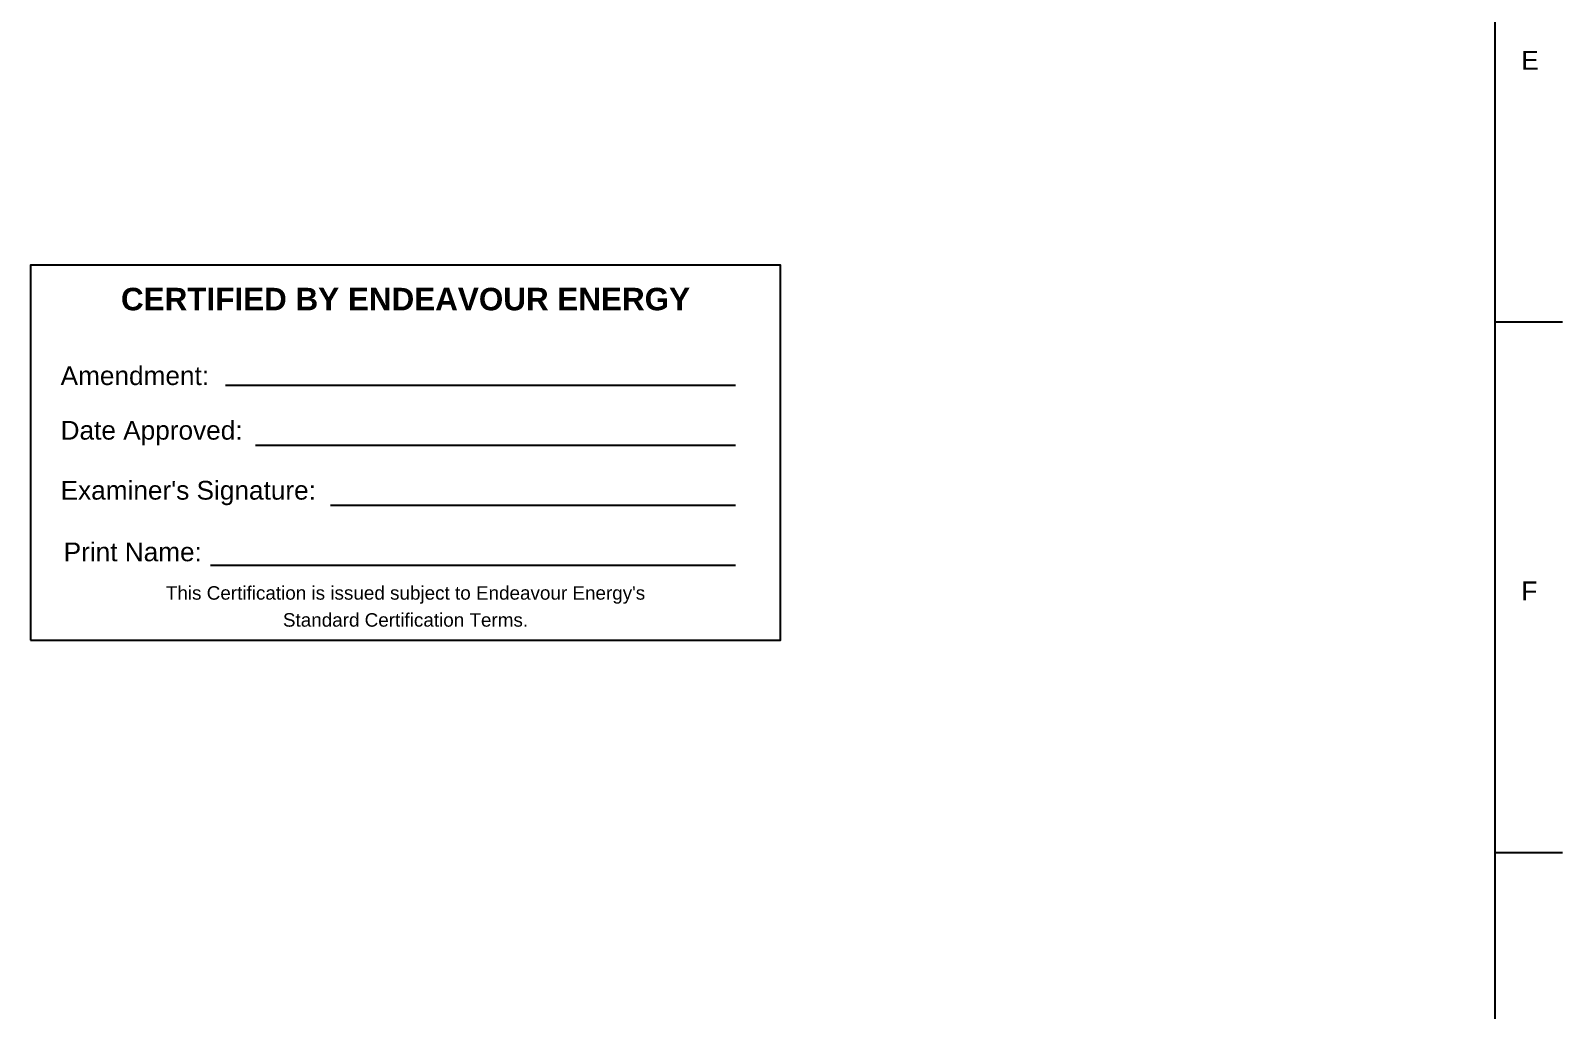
# Paper-space layout 'Duct B' of a CAD drawing. Header units: metres, sheet in millimetres. Extents: x -9 to 824, y -9 to 577.
# Drawn here: x 620.1 to 824.4, y 121.6 to 252.3 of the extents above; entities that cross this region are included whole.
import ezdxf
from ezdxf.enums import TextEntityAlignment as Align

# ---------------------------------------------------------------- set-up
doc = ezdxf.new("R2010")
doc.units = ezdxf.units.M
doc.layers.add('Notes', color=7, linetype='Continuous')
doc.styles.add('ARIAL', font='arial.ttf', dxfattribs={"height": 2})
doc.styles.get("Standard").update_dxf_attribs({"font": 'arial.ttf'})

# ---------------------------------------------------------------- blocks, each defined once
blk = doc.blocks.new('A1_FRAME_TITLE')
at = {"layer": 'Notes'}
for p, q in [((824.37, 5.97), (824.37, 574.39)), ((824.35, 219.43), (833.35, 219.43)), ((824.35, 148.68), (833.35, 148.68))]:
    blk.add_line(p, q, dxfattribs=at)
at = {"layer": 'Notes', "style": 'ARIAL'}
for s, p in [('E', (827.87, 253.06)), ('F', (827.87, 182.31))]:
    blk.add_text(s, height=2.5, dxfattribs=at).set_placement(p)
at = {"layer": 'Notes', "style": 'ARIAL', "flags": 8}
blk.add_attdef('VERSION_NO', text='', height=1.5, rotation=90, dxfattribs=at).set_placement((261.75, 40.04), align=Align.MIDDLE_CENTER)
at = {"layer": 'Notes', "style": 'ARIAL'}
for tag, height, p in [('CAP_NO', 2, (496.37, 44.97)), ('IE_NUM', 2, (496.37, 38.97)), ('REF_1', 2, (321.87, 32.97)), ('GEN_WO', 2.5, (427.37, 32.97)), ('HV_SWITCH', 2, (496.37, 32.97)), ('REF_2', 2, (321.87, 26.97)), ('OH_WO', 2.5, (427.37, 26.97)), ('UBD_REF', 2, (496.37, 26.97)), ('REF_3', 2, (321.87, 20.97)), ('UG_WO', 2.5, (427.37, 20.97)), ('GIS_MAP_No', 2, (496.37, 20.97)), ('REF_4', 2, (321.87, 14.97)), ('SUB_WO', 2.5, (427.37, 14.97)), ('HV_OP_DIAG', 2, (496.37, 14.97)), ('LGA', 2, (496.37, 8.97))]:
    blk.add_attdef(tag, text='', height=height, dxfattribs=at).set_placement(p, align=Align.MIDDLE_LEFT)
for tag, height, p in [('T1', 4, (679.37, 41.13)), ('T2', 4, (679.37, 35.13)), ('REF_No_1', 2.5, (306.87, 32.97)), ('T3', 4, (679.37, 29.13)), ('REF_No_2', 2.5, (306.87, 26.97)), ('DRAWN', 2.5, (561.87, 25.97)), ('T4', 4, (679.37, 23.13)), ('NUM', 8, (791.37, 20.97)), ('REV', 8, (819.37, 20.97)), ('REF_No_3', 2.5, (306.87, 20.97)), ('DATE', 2.5, (561.87, 17.97)), ('T5', 4, (679.37, 17.13)), ('REF_No_4', 2.5, (306.87, 14.97)), ('T6', 4, (679.37, 11.13)), ('CHD', 2.5, (561.87, 9.97)), ('DESIGN', 2.5, (601.87, 9.97)), ('NS', 2.5, (789.8, 8.94)), ('SHTS', 2.5, (804.81, 8.95))]:
    blk.add_attdef(tag, text='', height=height, dxfattribs=at).set_placement(p, align=Align.MIDDLE_CENTER)
blk.add_attdef('scale', text='', height=2.5, dxfattribs=at).set_placement((560.29, 33.27), align=Align.CENTER)
blk.add_attdef('ExportID', (9.08, 2.39), '', height=2.5, dxfattribs=at)
at = {"layer": 'Notes', "style": 'ARIAL', "flags": 1}
for tag, p, height in [('ProjectType', (14.17, -26.8), 2.5), ('ExportDate', (60.28, -26.79), 2.5), ('ExportUserName', (69.15, -26.8), 2.5), ('DesignerCompanyName', (81.48, -26.79), 2.5), ('ExportAreaOfInterest', (97.1, -26.81), 2.5), ('GIS_SUCCESS', (112, -26.78), 2.5), ('CAD_SUCCESS', (121.79, -26.78), 2.5), ('DEPOTCODE', (132.11, -26.88), 2.5), ('ExportCategories', (140.08, -26.8), 2.5), ('Comments', (154.38, -26.88), 2.5), ('ProjectNumber', (23.56, -26.82), 0.1), ('DrawingNumber', (35.51, -26.8), 0.1), ('ProjectDescription', (47.56, -26.83), 0.1)]:
    blk.add_attdef(tag, p, '', height=height, dxfattribs=at)
blk = doc.blocks.new('Certfied by Endeavour Energy')
at = {"layer": 'Notes', "lineweight": -3}
for p, q in [((26, 34), (94, 34)), ((30, 26), (94, 26)), ((40, 18), (94, 18)), ((24, 10), (94, 10))]:
    blk.add_line(p, q, dxfattribs=at)
at = {"layer": 'Notes'}
blk.add_lwpolyline([(0, 0), (100, 0), (100, 50), (0, 50)], close=True, dxfattribs=at)
at = {"layer": 'Notes', "ltscale": 10, "insert": (50, 47), "char_height": 3, "width": 80, "attachment_point": 2}
blk.add_mtext('{\\fArial|b1|i0|c0|p34;CERTIFIED BY ENDEAVOUR ENERGY}', dxfattribs=at)
at = {"layer": 'Notes', "char_height": 2.5, "attachment_point": 7}
for s, insert, width in [('Amendment:', (4, 34), 19.80559345), ('Date Approved:', (4, 26), 32), ("Examiner's Signature:", (4, 18), 50), ('Print Name:', (4.403783, 10.5), 23.596217)]:
    blk.add_mtext(s, dxfattribs=dict(at, insert=insert, width=width))
at = {"layer": 'Notes', "lineweight": -3, "insert": (50, 4.5), "char_height": 1.8, "attachment_point": 5, "line_spacing_factor": 1.2}
blk.add_mtext("This Certification is issued subject to Endeavour Energy's \\PStandard Certification Terms.", dxfattribs=at)

psp = doc.layouts.new('Duct B')

# ---------------------------------------------------------------- block references
at = {"layer": 'Notes'}
psp.add_blockref('A1_FRAME_TITLE', (-8.92, -5.97), dxfattribs=at)
at = {"layer": 'Notes', "transparency": 33554687}
psp.add_blockref('Certfied by Endeavour Energy', (620.14, 171), dxfattribs=at)

doc.saveas('drawing.dxf')
